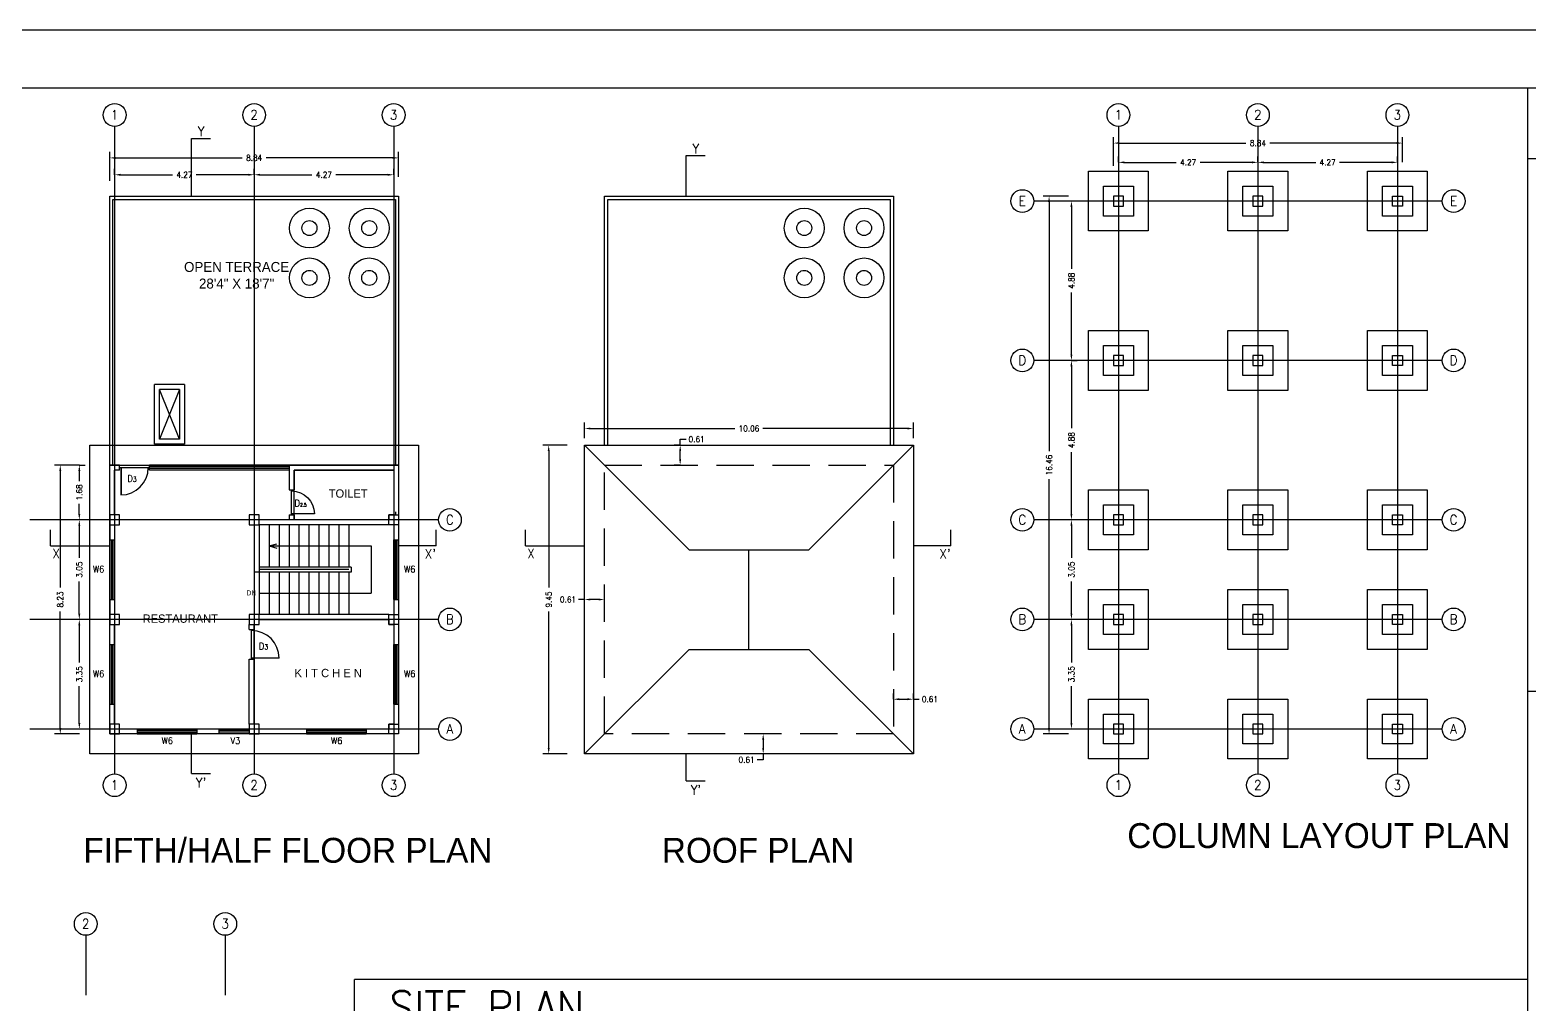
# Model space of a CAD drawing. Header units: metres. Extents: x 157 to 427, y 20 to 106.
# Drawn here: x 287.87 to 333.71, y 75.85 to 105.63 of the extents above; entities that cross this region are included whole.
import ezdxf

# ---------------------------------------------------------------- set-up
doc = ezdxf.new("R2010")
doc.units = ezdxf.units.M
doc.header["$MEASUREMENT"] = 0
doc.linetypes.add('DASHED', pattern=[19.05, 12.7, -6.35])
for name, color, linetype in [('BLK_1_FLR_5_BLT_UP_AREA', 7, 'Continuous'), ('BLK_1_FLR_5_CHAJJA', 6, 'Continuous'), ('BLK_1_FLR_5_KITCHEN', 163, 'Continuous'), ('BLK_1_FLR_5_WC', 213, 'Continuous')]:
    doc.layers.add(name, color=color, linetype=linetype)
doc.styles.add('(B)SITE DIMENSION', font='GOTHIC.TTF', dxfattribs={"height": 18})
doc.styles.add('S3', font='arial.ttf', dxfattribs={"height": 225})
doc.styles.get("Standard").update_dxf_attribs({"font": 'standard'})
doc.dimstyles.new('STANDARD$0', dxfattribs={"dimscale": 100, "dimtxt": 2.5, "dimasz": 1.6, "dimexe": 2, "dimexo": 1, "dimgap": 1.5, "dimtad": 1, "dimdec": 0, "dimzin": 0, "dimdsep": 46, "dimtxsty": 'S3', "dimblk1": 'OBLIQUE', "dimblk2": 'OBLIQUE', "dimsah": 1, "dimcen": 1, "dimdle": 2, "dimclrd": 9, "dimclre": 9, "dimclrt": 7, "dimadec": 0, "dimazin": 0, "dimtfac": 1, "dimtdec": 0, "dimtofl": 0, "dimtmove": 0, "dimatfit": 3, "dimldrblk": 'OBLIQUE', "dimfxl": 1, "dimtolj": 1, "dimtzin": 0, "dimarcsym": 0})

# ---------------------------------------------------------------- blocks, each defined once
blk = doc.blocks.new('*D28')
at = {"color": 0, "lineweight": -2}
for p, q in [((290.461, 101.197), (290.461, 101.377)), ((294.73, 101.197), (294.73, 101.377)), ((290.641, 101.197), (292.231, 101.197)), ((294.55, 101.197), (292.96, 101.197))]:
    blk.add_line(p, q, dxfattribs=at)
at = {"color": 0}
for points in [[(290.641, 101.227), (290.641, 101.167), (290.461, 101.197)], [(294.55, 101.227), (294.55, 101.167), (294.73, 101.197)]]:
    blk.add_solid(points, dxfattribs=at)
at = {"layer": 'Defpoints', "color": 0}
for p in [(290.461, 101.197, 0.017), (294.73, 101.197, 0.017), (294.73, 101.197)]:
    blk.add_point(p, dxfattribs=at)
at = {"color": 0, "insert": (292.595, 101.197), "char_height": 0.18, "attachment_point": 5}
blk.add_mtext('\\A1;4.27', dxfattribs=at)
blk = doc.blocks.new('*D29')
at = {"color": 0, "lineweight": -2}
for p, q in [((294.73, 101.197), (294.73, 101.377)), ((298.998, 101.197), (298.998, 101.377)), ((294.91, 101.197), (296.499, 101.197)), ((298.818, 101.197), (297.228, 101.197))]:
    blk.add_line(p, q, dxfattribs=at)
at = {"color": 0}
for points in [[(294.91, 101.227), (294.91, 101.167), (294.73, 101.197)], [(298.818, 101.227), (298.818, 101.167), (298.998, 101.197)]]:
    blk.add_solid(points, dxfattribs=at)
at = {"layer": 'Defpoints', "color": 0}
for p in [(294.73, 101.197, 0.017), (298.998, 101.197, 0.017), (298.998, 101.197)]:
    blk.add_point(p, dxfattribs=at)
at = {"color": 0, "insert": (296.864, 101.197), "char_height": 0.18, "attachment_point": 5}
blk.add_mtext('\\A1;4.27', dxfattribs=at)
blk = doc.blocks.new('*D27')
at = {"color": 0, "lineweight": -2}
for p, q in [((290.309, 101.014), (290.309, 101.894)), ((299.15, 101.132), (299.15, 101.894)), ((290.489, 101.714), (294.361, 101.714)), ((298.97, 101.714), (295.098, 101.714))]:
    blk.add_line(p, q, dxfattribs=at)
at = {"color": 0}
for points in [[(290.489, 101.744), (290.489, 101.684), (290.309, 101.714)], [(298.97, 101.744), (298.97, 101.684), (299.15, 101.714)]]:
    blk.add_solid(points, dxfattribs=at)
at = {"layer": 'Defpoints', "color": 0}
for p in [(299.15, 101.714), (290.309, 100.951), (299.15, 101.069)]:
    blk.add_point(p, dxfattribs=at)
at = {"color": 0, "insert": (294.73, 101.714), "char_height": 0.18, "attachment_point": 5}
blk.add_mtext('\\A1;8.84', dxfattribs=at)
blk = doc.blocks.new('*D32')
at = {"color": 0, "lineweight": -2}
for p, q in [((289.379, 87.587), (289.2, 87.587)), ((289.38, 87.407), (289.38, 86.274)), ((289.38, 84.413), (289.38, 85.546)), ((289.379, 84.233), (289.2, 84.233))]:
    blk.add_line(p, q, dxfattribs=at)
at = {"color": 0}
for points in [[(289.35, 87.407), (289.41, 87.407), (289.38, 87.587)], [(289.35, 84.413), (289.41, 84.413), (289.38, 84.233)]]:
    blk.add_solid(points, dxfattribs=at)
at = {"layer": 'Defpoints', "color": 0}
for p in [(289.38, 87.587, 0.017), (289.38, 87.587), (289.38, 84.233, 0.017)]:
    blk.add_point(p, dxfattribs=at)
at = {"color": 0, "insert": (289.38, 85.91), "char_height": 0.18, "attachment_point": 5, "rotation": 90}
blk.add_mtext('\\A1;3.35', dxfattribs=at)
blk = doc.blocks.new('*D30')
at = {"color": 0, "lineweight": -2}
for p, q in [((289.379, 90.636), (289.2, 90.636)), ((289.38, 90.456), (289.38, 89.476)), ((289.38, 87.767), (289.38, 88.747)), ((289.379, 87.587), (289.2, 87.587))]:
    blk.add_line(p, q, dxfattribs=at)
at = {"color": 0}
for points in [[(289.35, 90.456), (289.41, 90.456), (289.38, 90.636)], [(289.35, 87.767), (289.41, 87.767), (289.38, 87.587)]]:
    blk.add_solid(points, dxfattribs=at)
at = {"layer": 'Defpoints', "color": 0}
for p in [(289.38, 90.636, 0.017), (289.38, 90.636), (289.38, 87.587, 0.017)]:
    blk.add_point(p, dxfattribs=at)
at = {"color": 0, "insert": (289.38, 89.111), "char_height": 0.18, "attachment_point": 5, "rotation": 90}
blk.add_mtext('\\A1;3.05', dxfattribs=at)
blk = doc.blocks.new('*D33')
at = {"color": 0, "lineweight": -2}
for p, q in [((289.376, 92.313), (289.56, 92.313)), ((289.38, 92.133), (289.38, 91.821)), ((289.38, 90.816), (289.38, 91.127)), ((289.379, 90.636), (289.2, 90.636))]:
    blk.add_line(p, q, dxfattribs=at)
at = {"color": 0}
for points in [[(289.35, 92.133), (289.41, 92.133), (289.38, 92.313)], [(289.35, 90.816), (289.41, 90.816), (289.38, 90.636)]]:
    blk.add_solid(points, dxfattribs=at)
at = {"layer": 'Defpoints', "color": 0}
for p in [(289.314, 92.313, 0.017), (289.38, 92.313), (289.38, 90.636, 0.017)]:
    blk.add_point(p, dxfattribs=at)
at = {"color": 0, "insert": (289.38, 91.474), "char_height": 0.18, "attachment_point": 5, "rotation": 90}
blk.add_mtext('\\A1;1.68', dxfattribs=at)
blk = doc.blocks.new('*D31')
at = {"color": 0, "lineweight": -2}
for p, q in [((289.39, 92.313), (288.617, 92.313)), ((288.797, 92.133), (288.797, 88.561)), ((288.797, 84.261), (288.797, 87.832)), ((289.39, 84.081), (288.617, 84.081))]:
    blk.add_line(p, q, dxfattribs=at)
at = {"color": 0}
for points in [[(288.767, 92.133), (288.827, 92.133), (288.797, 92.313)], [(288.767, 84.261), (288.827, 84.261), (288.797, 84.081)]]:
    blk.add_solid(points, dxfattribs=at)
at = {"layer": 'Defpoints', "color": 0}
for p in [(289.452, 92.313, 0.017), (288.797, 84.081), (289.452, 84.081, 0.017)]:
    blk.add_point(p, dxfattribs=at)
at = {"color": 0, "insert": (288.797, 88.197), "char_height": 0.18, "attachment_point": 5, "rotation": 90}
blk.add_mtext('\\A1;8.23', dxfattribs=at)
blk = doc.blocks.new('*D34')
at = {"color": 0, "lineweight": -2}
for p, q in [((307.764, 92.922), (307.764, 93.102)), ((307.764, 93.102), (307.944, 93.102)), ((307.763, 92.922), (307.584, 92.922)), ((307.764, 92.493), (307.764, 92.742)), ((307.763, 92.313), (307.584, 92.313))]:
    blk.add_line(p, q, dxfattribs=at)
at = {"color": 0}
for points in [[(307.734, 92.742), (307.794, 92.742), (307.764, 92.922)], [(307.734, 92.493), (307.794, 92.493), (307.764, 92.313)]]:
    blk.add_solid(points, dxfattribs=at)
at = {"layer": 'Defpoints', "color": 0}
for p in [(307.764, 92.922, 0.017), (307.764, 92.922), (307.764, 92.313, 0.017)]:
    blk.add_point(p, dxfattribs=at)
at = {"color": 0, "insert": (308.269, 93.102), "char_height": 0.18, "attachment_point": 5}
blk.add_mtext('\\A1;0.61', dxfattribs=at)
blk = doc.blocks.new('*D35')
at = {"color": 0, "lineweight": -2}
for p, q in [((304.838, 88.197), (304.658, 88.197)), ((304.838, 88.198), (304.838, 88.377)), ((305.267, 88.197), (305.018, 88.197)), ((305.447, 88.198), (305.447, 88.377))]:
    blk.add_line(p, q, dxfattribs=at)
at = {"color": 0}
for points in [[(305.018, 88.227), (305.018, 88.167), (304.838, 88.197)], [(305.267, 88.227), (305.267, 88.167), (305.447, 88.197)]]:
    blk.add_solid(points, dxfattribs=at)
at = {"layer": 'Defpoints', "color": 0}
for p in [(304.838, 88.197, 0.017), (304.838, 88.197), (305.447, 88.197, 0.017)]:
    blk.add_point(p, dxfattribs=at)
at = {"color": 0, "insert": (304.332, 88.197), "char_height": 0.18, "attachment_point": 5}
blk.add_mtext('\\A1;0.61', dxfattribs=at)
blk = doc.blocks.new('*D36')
at = {"color": 0, "lineweight": -2}
for p, q in [((310.303, 84.081), (310.124, 84.081)), ((310.304, 83.901), (310.304, 83.651)), ((310.303, 83.471), (310.124, 83.471)), ((310.304, 83.471), (310.304, 83.291)), ((310.304, 83.291), (310.124, 83.291))]:
    blk.add_line(p, q, dxfattribs=at)
at = {"color": 0}
for points in [[(310.274, 83.901), (310.334, 83.901), (310.304, 84.081)], [(310.274, 83.651), (310.334, 83.651), (310.304, 83.471)]]:
    blk.add_solid(points, dxfattribs=at)
at = {"layer": 'Defpoints', "color": 0}
for p in [(310.304, 84.081, 0.017), (310.304, 83.471, 0.017), (310.304, 83.471)]:
    blk.add_point(p, dxfattribs=at)
at = {"color": 0, "insert": (309.798, 83.291), "char_height": 0.18, "attachment_point": 5}
blk.add_mtext('\\A1;0.61', dxfattribs=at)
blk = doc.blocks.new('*D37')
at = {"color": 0, "lineweight": -2}
for p, q in [((314.289, 85.146), (314.289, 85.325)), ((314.899, 85.146), (314.899, 85.325)), ((314.469, 85.145), (314.719, 85.145)), ((314.899, 85.145), (315.079, 85.145))]:
    blk.add_line(p, q, dxfattribs=at)
at = {"color": 0}
for points in [[(314.469, 85.175), (314.469, 85.115), (314.289, 85.145)], [(314.719, 85.175), (314.719, 85.115), (314.899, 85.145)]]:
    blk.add_solid(points, dxfattribs=at)
at = {"layer": 'Defpoints', "color": 0}
for p in [(314.289, 85.145, 0.017), (314.899, 85.145, 0.017), (314.899, 85.145)]:
    blk.add_point(p, dxfattribs=at)
at = {"color": 0, "insert": (315.404, 85.145), "char_height": 0.18, "attachment_point": 5}
blk.add_mtext('\\A1;0.61', dxfattribs=at)
blk = doc.blocks.new('*D38')
at = {"color": 0, "lineweight": -2}
for p, q in [((304.308, 92.922), (303.561, 92.922)), ((303.741, 92.742), (303.741, 88.561)), ((303.741, 83.651), (303.741, 87.832)), ((304.308, 83.471), (303.561, 83.471))]:
    blk.add_line(p, q, dxfattribs=at)
at = {"color": 0}
for points in [[(303.711, 92.742), (303.771, 92.742), (303.741, 92.922)], [(303.711, 83.651), (303.771, 83.651), (303.741, 83.471)]]:
    blk.add_solid(points, dxfattribs=at)
at = {"layer": 'Defpoints', "color": 0}
for p in [(303.741, 92.922), (304.371, 92.922), (304.371, 83.471)]:
    blk.add_point(p, dxfattribs=at)
at = {"color": 0, "insert": (303.741, 88.197), "char_height": 0.18, "attachment_point": 5, "rotation": 90}
blk.add_mtext('\\A1;9.45', dxfattribs=at)
blk = doc.blocks.new('*D39')
at = {"color": 0, "lineweight": -2}
for p, q in [((304.838, 93.138), (304.838, 93.611)), ((314.899, 93.138), (314.899, 93.611)), ((305.018, 93.431), (309.44, 93.431)), ((314.719, 93.431), (310.297, 93.431))]:
    blk.add_line(p, q, dxfattribs=at)
at = {"color": 0}
for points in [[(305.018, 93.461), (305.018, 93.401), (304.838, 93.431)], [(314.719, 93.461), (314.719, 93.401), (314.899, 93.431)]]:
    blk.add_solid(points, dxfattribs=at)
at = {"layer": 'Defpoints', "color": 0}
for p in [(304.838, 93.431), (304.838, 93.075, 0.017), (314.899, 93.075, 0.017)]:
    blk.add_point(p, dxfattribs=at)
at = {"color": 0, "insert": (309.868, 93.431), "char_height": 0.18, "attachment_point": 5}
blk.add_mtext('\\A1;10.06', dxfattribs=at)
blk = doc.blocks.new('*D42')
at = {"color": 0, "lineweight": -2}
for p, q in [((319.735, 87.587), (319.555, 87.587)), ((319.735, 87.407), (319.735, 86.274)), ((319.735, 84.413), (319.735, 85.546)), ((319.735, 84.233), (319.555, 84.233))]:
    blk.add_line(p, q, dxfattribs=at)
at = {"color": 0}
for points in [[(319.705, 87.407), (319.765, 87.407), (319.735, 87.587)], [(319.705, 84.413), (319.765, 84.413), (319.735, 84.233)]]:
    blk.add_solid(points, dxfattribs=at)
at = {"layer": 'Defpoints', "color": 0}
for p in [(319.735, 87.587, 0.017), (319.735, 87.587), (319.735, 84.233, 0.017)]:
    blk.add_point(p, dxfattribs=at)
at = {"color": 0, "insert": (319.735, 85.91), "char_height": 0.18, "attachment_point": 5, "rotation": 90}
blk.add_mtext('\\A1;3.35', dxfattribs=at)
blk = doc.blocks.new('*D40')
at = {"color": 0, "lineweight": -2}
for p, q in [((319.735, 90.636), (319.555, 90.636)), ((319.735, 90.456), (319.735, 89.476)), ((319.735, 87.767), (319.735, 88.747)), ((319.735, 87.587), (319.555, 87.587))]:
    blk.add_line(p, q, dxfattribs=at)
at = {"color": 0}
for points in [[(319.705, 90.456), (319.765, 90.456), (319.735, 90.636)], [(319.705, 87.767), (319.765, 87.767), (319.735, 87.587)]]:
    blk.add_solid(points, dxfattribs=at)
at = {"layer": 'Defpoints', "color": 0}
for p in [(319.735, 90.636, 0.017), (319.735, 90.636), (319.735, 87.587, 0.017)]:
    blk.add_point(p, dxfattribs=at)
at = {"color": 0, "insert": (319.735, 89.111), "char_height": 0.18, "attachment_point": 5, "rotation": 90}
blk.add_mtext('\\A1;3.05', dxfattribs=at)
blk = doc.blocks.new('*D46')
at = {"color": 0, "lineweight": -2}
for p, q in [((319.731, 95.514), (319.915, 95.514)), ((319.735, 95.334), (319.735, 93.439)), ((319.735, 90.816), (319.735, 92.711)), ((319.735, 90.636), (319.555, 90.636))]:
    blk.add_line(p, q, dxfattribs=at)
at = {"color": 0}
for points in [[(319.705, 95.334), (319.765, 95.334), (319.735, 95.514)], [(319.705, 90.816), (319.765, 90.816), (319.735, 90.636)]]:
    blk.add_solid(points, dxfattribs=at)
at = {"layer": 'Defpoints', "color": 0}
for p in [(319.669, 95.514, 0.017), (319.735, 95.514), (319.735, 90.636, 0.017)]:
    blk.add_point(p, dxfattribs=at)
at = {"color": 0, "insert": (319.735, 93.075), "char_height": 0.18, "attachment_point": 5, "rotation": 90}
blk.add_mtext('\\A1;4.88', dxfattribs=at)
blk = doc.blocks.new('*D47')
at = {"color": 0, "lineweight": -2}
for p, q in [((319.745, 100.392), (319.555, 100.392)), ((319.735, 100.212), (319.735, 98.317)), ((319.735, 95.694), (319.735, 97.589)), ((319.731, 95.514), (319.915, 95.514))]:
    blk.add_line(p, q, dxfattribs=at)
at = {"color": 0}
for points in [[(319.705, 100.212), (319.765, 100.212), (319.735, 100.392)], [(319.705, 95.694), (319.765, 95.694), (319.735, 95.514)]]:
    blk.add_solid(points, dxfattribs=at)
at = {"layer": 'Defpoints', "color": 0}
for p in [(319.735, 100.392), (319.807, 100.392, 0.017), (319.669, 95.514, 0.017)]:
    blk.add_point(p, dxfattribs=at)
at = {"color": 0, "insert": (319.735, 97.953), "char_height": 0.18, "attachment_point": 5, "rotation": 90}
blk.add_mtext('\\A1;4.88', dxfattribs=at)
blk = doc.blocks.new('*D41')
at = {"color": 0, "lineweight": -2}
for p, q in [((319.643, 100.544), (318.871, 100.544)), ((319.051, 100.364), (319.051, 92.741)), ((319.051, 84.261), (319.051, 91.884)), ((319.643, 84.081), (318.871, 84.081))]:
    blk.add_line(p, q, dxfattribs=at)
at = {"color": 0}
for points in [[(319.021, 100.364), (319.081, 100.364), (319.051, 100.544)], [(319.021, 84.261), (319.081, 84.261), (319.051, 84.081)]]:
    blk.add_solid(points, dxfattribs=at)
at = {"layer": 'Defpoints', "color": 0}
for p in [(319.706, 100.544, 0.017), (319.051, 84.081), (319.706, 84.081, 0.017)]:
    blk.add_point(p, dxfattribs=at)
at = {"color": 0, "insert": (319.051, 92.313), "char_height": 0.18, "attachment_point": 5, "rotation": 90}
blk.add_mtext('\\A1;16.46', dxfattribs=at)
blk = doc.blocks.new('*D43')
at = {"color": 0, "lineweight": -2}
for p, q in [((321.172, 101.578), (321.172, 101.757)), ((325.44, 101.578), (325.44, 101.757)), ((321.352, 101.577), (322.942, 101.577)), ((325.26, 101.577), (323.67, 101.577))]:
    blk.add_line(p, q, dxfattribs=at)
at = {"color": 0}
for points in [[(321.352, 101.607), (321.352, 101.547), (321.172, 101.577)], [(325.26, 101.607), (325.26, 101.547), (325.44, 101.577)]]:
    blk.add_solid(points, dxfattribs=at)
at = {"layer": 'Defpoints', "color": 0}
for p in [(321.172, 101.577, 0.017), (325.44, 101.577, 0.017), (325.44, 101.577)]:
    blk.add_point(p, dxfattribs=at)
at = {"color": 0, "insert": (323.306, 101.577), "char_height": 0.18, "attachment_point": 5}
blk.add_mtext('\\A1;4.27', dxfattribs=at)
blk = doc.blocks.new('*D44')
at = {"color": 0, "lineweight": -2}
for p, q in [((325.44, 101.578), (325.44, 101.757)), ((329.708, 101.578), (329.708, 101.757)), ((325.62, 101.577), (327.21, 101.577)), ((329.528, 101.577), (327.938, 101.577))]:
    blk.add_line(p, q, dxfattribs=at)
at = {"color": 0}
for points in [[(325.62, 101.607), (325.62, 101.547), (325.44, 101.577)], [(329.528, 101.607), (329.528, 101.547), (329.708, 101.577)]]:
    blk.add_solid(points, dxfattribs=at)
at = {"layer": 'Defpoints', "color": 0}
for p in [(325.44, 101.577, 0.017), (329.708, 101.577, 0.017), (329.708, 101.577)]:
    blk.add_point(p, dxfattribs=at)
at = {"color": 0, "insert": (327.574, 101.577), "char_height": 0.18, "attachment_point": 5}
blk.add_mtext('\\A1;4.27', dxfattribs=at)
blk = doc.blocks.new('*D45')
at = {"color": 0, "lineweight": -2}
for p, q in [((321.019, 101.467), (321.019, 102.347)), ((329.861, 101.585), (329.861, 102.347)), ((321.199, 102.167), (325.071, 102.167)), ((329.681, 102.167), (325.809, 102.167))]:
    blk.add_line(p, q, dxfattribs=at)
at = {"color": 0}
for points in [[(321.199, 102.197), (321.199, 102.137), (321.019, 102.167)], [(329.681, 102.197), (329.681, 102.137), (329.861, 102.167)]]:
    blk.add_solid(points, dxfattribs=at)
at = {"layer": 'Defpoints', "color": 0}
for p in [(329.861, 102.167), (321.019, 101.405), (329.861, 101.523)]:
    blk.add_point(p, dxfattribs=at)
at = {"color": 0, "insert": (325.44, 102.167), "char_height": 0.18, "attachment_point": 5}
blk.add_mtext('\\A1;8.84', dxfattribs=at)

msp = doc.modelspace()

# ---------------------------------------------------------------- linework, layer by layer
at = {"ltscale": 2, "extrusion": (-0.009655, 0, 0.999953)}
for p, q in [((333.695, 22.193, -2.98), (333.695, 103.862, -2.98)), ((333.692, 85.392, -2.98), (358.968, 85.392, -2.98)), ((333.695, 76.564, -2.98), (297.799, 76.564, -2.98))]:
    msp.add_line(p, q, dxfattribs=at)
at = {"ltscale": 5}
for p, q in [((290.461, 102.678, 0.017), (290.461, 82.861, 0.017)), ((294.73, 102.678, 0.017), (294.73, 82.861, 0.017)), ((298.998, 102.678, 0.017), (298.998, 82.861, 0.017)), ((321.172, 102.678, 0.017), (321.172, 82.861, 0.017)), ((325.44, 102.678, 0.017), (325.44, 82.861, 0.017)), ((329.708, 102.678, 0.017), (329.708, 82.861, 0.017)), ((331.08, 100.392, 0.017), (318.58, 100.392, 0.017)), ((331.08, 95.514, 0.017), (318.58, 95.514, 0.017)), ((300.37, 90.636, 0.017), (287.87, 90.636, 0.017)), ((331.08, 90.636, 0.017), (318.58, 90.636, 0.017)), ((300.37, 87.587, 0.017), (287.87, 87.587, 0.017)), ((331.08, 87.587, 0.017), (318.58, 87.587, 0.017)), ((300.37, 84.233, 0.017), (287.87, 84.233, 0.017)), ((331.08, 84.233, 0.017), (318.58, 84.233, 0.017)), ((289.576, 77.92, -2.98), (289.576, 76.09, -2.98)), ((293.844, 77.92, -2.98), (293.844, 76.09, -2.98))]:
    msp.add_line(p, q, dxfattribs=at)
for p, q in [((292.808, 100.544, 0.017), (292.808, 102.312, 0.017)), ((292.808, 102.312, 0.017), (293.389, 102.312, 0.017)), ((307.946, 100.544, 0.017), (307.946, 101.782, 0.017)), ((307.946, 101.782, 0.017), (308.528, 101.782, 0.017)), ((290.309, 100.544, 0.017), (299.15, 100.544, 0.017)), ((290.309, 92.313, 0.017), (290.309, 100.544, 0.017)), ((290.41, 100.443, 0.017), (299.049, 100.443, 0.017)), ((290.41, 92.313, 0.017), (290.41, 100.443, 0.017)), ((299.049, 100.443, 0.017), (299.049, 92.313, 0.017)), ((299.15, 100.544, 0.017), (299.15, 92.313, 0.017)), ((305.447, 100.544, 0.017), (314.289, 100.544, 0.017)), ((305.447, 92.922, 0.017), (305.447, 100.544, 0.017)), ((305.549, 100.443, 0.017), (314.187, 100.443, 0.017)), ((305.549, 92.922, 0.017), (305.549, 100.443, 0.017)), ((314.187, 100.443, 0.017), (314.187, 92.922, 0.017)), ((314.289, 100.544, 0.017), (314.289, 92.922, 0.017)), ((292.595, 94.777, 0.017), (291.681, 94.777, 0.017)), ((291.681, 92.948, 0.017), (291.681, 94.777, 0.017)), ((292.443, 94.625, 0.017), (291.833, 94.625, 0.017)), ((291.833, 93.1, 0.017), (291.833, 94.625, 0.017)), ((292.443, 94.625, 0.017), (291.833, 93.1, 0.017)), ((292.443, 93.1, 0.017), (291.833, 94.625, 0.017)), ((292.443, 94.625, 0.017), (292.443, 93.1, 0.017)), ((292.595, 94.777, 0.017), (292.595, 92.948, 0.017)), ((292.443, 93.1, 0.017), (291.833, 93.1, 0.017)), ((292.595, 92.948, 0.017), (291.681, 92.948, 0.017)), ((304.838, 92.922, 0.017), (308.039, 89.721, 0.017)), ((314.899, 92.922, 0.017), (311.697, 89.721, 0.017)), ((290.309, 90.788, 0.017), (290.309, 92.313, 0.017)), ((290.614, 92.313, 0.017), (290.309, 92.313, 0.017)), ((290.461, 90.788, 0.017), (290.461, 92.16, 0.017)), ((290.614, 92.16, 0.017), (290.461, 92.16, 0.017)), ((290.614, 92.16, 0.017), (290.614, 92.313, 0.017)), ((290.614, 92.236, 0.017), (291.528, 92.236, 0.017)), ((290.652, 92.236, 0.017), (290.652, 91.398, 0.017)), ((290.665, 92.236, 0.017), (290.665, 91.398, 0.017)), ((291.528, 92.16, 0.017), (291.528, 92.313, 0.017)), ((295.797, 92.313, 0.017), (291.528, 92.313, 0.017)), ((295.797, 92.262, 0.017), (291.528, 92.262, 0.017)), ((295.797, 92.211, 0.017), (291.528, 92.211, 0.017)), ((295.797, 92.16, 0.017), (291.528, 92.16, 0.017)), ((295.797, 92.313, 0.017), (295.797, 91.55, 0.017)), ((299.15, 92.313, 0.017), (295.797, 92.313, 0.017)), ((295.949, 92.16, 0.017), (295.949, 91.55, 0.017)), ((298.998, 92.16, 0.017), (295.949, 92.16, 0.017)), ((298.998, 92.16, 0.017), (298.998, 90.788, 0.017)), ((299.15, 92.313, 0.017), (299.15, 90.788, 0.017)), ((295.797, 91.55, 0.017), (295.949, 91.55, 0.017)), ((295.873, 90.788, 0.017), (295.873, 91.55, 0.017)), ((295.797, 90.788, 0.017), (295.797, 90.636, 0.017)), ((295.797, 90.788, 0.017), (295.949, 90.788, 0.017)), ((296.572, 90.82, 0.017), (295.873, 90.82, 0.017)), ((295.949, 90.788, 0.017), (295.949, 90.636, 0.017)), ((299.049, 90.884, 0.017), (299.049, 90.788, 0.017)), ((288.502, 89.835, 0.017), (288.502, 90.332, 0.017)), ((290.309, 90.483, 0.017), (290.309, 90.026, 0.017)), ((290.461, 90.483, 0.017), (290.461, 90.026, 0.017)), ((294.73, 90.483, 0.017), (294.73, 89.035, 0.017)), ((295.797, 90.636, 0.017), (294.882, 90.636, 0.017)), ((298.845, 90.483, 0.017), (294.882, 90.483, 0.017)), ((294.882, 90.483, 0.017), (294.882, 89.035, 0.017)), ((295.187, 90.483, 0.017), (295.187, 89.188, 0.017)), ((295.492, 90.483, 0.017), (295.492, 89.188, 0.017)), ((295.797, 90.483, 0.017), (295.797, 89.188, 0.017)), ((298.845, 90.636, 0.017), (295.949, 90.636, 0.017)), ((296.101, 90.483, 0.017), (296.101, 89.188, 0.017)), ((296.406, 90.483, 0.017), (296.406, 89.188, 0.017)), ((296.711, 90.483, 0.017), (296.711, 89.188, 0.017)), ((297.016, 90.483, 0.017), (297.016, 89.188, 0.017)), ((297.321, 90.483, 0.017), (297.321, 89.188, 0.017)), ((297.626, 90.483, 0.017), (297.626, 89.188, 0.017)), ((298.998, 90.483, 0.017), (298.998, 90.026, 0.017)), ((299.15, 90.483, 0.017), (299.15, 90.026, 0.017)), ((300.294, 89.835, 0.017), (300.294, 90.332, 0.017)), ((303.031, 89.835, 0.017), (303.031, 90.332, 0.017)), ((316.042, 89.835, 0.017), (316.042, 90.332, 0.017)), ((290.309, 90.026, 0.017), (290.461, 90.026, 0.017)), ((290.309, 88.197, 0.017), (290.309, 90.026, 0.017)), ((290.36, 88.197, 0.017), (290.36, 90.026, 0.017)), ((290.41, 88.197, 0.017), (290.41, 90.026, 0.017)), ((290.461, 88.197, 0.017), (290.461, 90.026, 0.017)), ((295.187, 89.835, 0.017), (295.423, 89.898, 0.017)), ((298.998, 90.026, 0.017), (299.15, 90.026, 0.017)), ((298.998, 88.197, 0.017), (298.998, 90.026, 0.017)), ((299.049, 88.197, 0.017), (299.049, 90.026, 0.017)), ((299.099, 88.197, 0.017), (299.099, 90.026, 0.017)), ((299.15, 88.197, 0.017), (299.15, 90.026, 0.017)), ((288.502, 89.835, 0.017), (290.309, 89.835, 0.017)), ((295.187, 89.835, 0.017), (298.312, 89.835, 0.017)), ((295.187, 89.835, 0.017), (295.423, 89.773, 0.017)), ((298.312, 89.835, 0.017), (298.312, 88.387, 0.017)), ((300.294, 89.835, 0.017), (299.15, 89.835, 0.017)), ((303.031, 89.835, 0.017), (304.838, 89.835, 0.017)), ((308.039, 89.721, 0.017), (311.697, 89.721, 0.017)), ((309.868, 86.672, 0.017), (309.868, 89.721, 0.017)), ((316.042, 89.835, 0.017), (314.899, 89.835, 0.017)), ((294.882, 89.035, 0.017), (294.73, 89.035, 0.017)), ((297.702, 89.188, 0.017), (294.882, 89.188, 0.017)), ((297.626, 89.111, 0.017), (294.882, 89.111, 0.017)), ((294.882, 89.035, 0.017), (294.882, 87.739, 0.017)), ((297.702, 89.035, 0.017), (294.882, 89.035, 0.017)), ((295.187, 89.035, 0.017), (295.187, 87.739, 0.017)), ((295.492, 89.035, 0.017), (295.492, 87.739, 0.017)), ((295.797, 89.035, 0.017), (295.797, 87.739, 0.017)), ((296.101, 89.035, 0.017), (296.101, 87.739, 0.017)), ((296.406, 89.035, 0.017), (296.406, 87.739, 0.017)), ((296.711, 89.035, 0.017), (296.711, 87.739, 0.017)), ((297.016, 89.035, 0.017), (297.016, 87.739, 0.017)), ((297.321, 89.035, 0.017), (297.321, 87.739, 0.017)), ((297.626, 89.035, 0.017), (297.626, 87.739, 0.017)), ((297.702, 89.188, 0.017), (297.702, 89.035, 0.017)), ((290.309, 88.197, 0.017), (290.309, 87.739, 0.017)), ((290.309, 88.197, 0.017), (290.461, 88.197, 0.017)), ((290.461, 88.197, 0.017), (290.461, 87.739, 0.017)), ((294.882, 88.387, 0.017), (298.312, 88.387, 0.017)), ((298.998, 88.197, 0.017), (298.998, 87.739, 0.017)), ((298.998, 88.197, 0.017), (299.15, 88.197, 0.017)), ((299.15, 88.197, 0.017), (299.15, 87.739, 0.017)), ((298.845, 87.739, 0.017), (294.882, 87.739, 0.017)), ((298.845, 87.587, 0.017), (294.882, 87.587, 0.017)), ((290.309, 86.825, 0.017), (290.309, 87.435, 0.017)), ((290.461, 86.825, 0.017), (290.461, 87.435, 0.017)), ((294.577, 87.282, 0.017), (294.577, 87.435, 0.017)), ((294.577, 87.282, 0.017), (294.73, 87.282, 0.017)), ((294.653, 86.367, 0.017), (294.653, 87.282, 0.017)), ((294.73, 87.282, 0.017), (294.73, 87.435, 0.017)), ((298.998, 87.435, 0.017), (298.998, 86.825, 0.017)), ((299.15, 87.435, 0.017), (299.15, 86.825, 0.017)), ((290.309, 86.825, 0.017), (290.461, 86.825, 0.017)), ((290.309, 84.996, 0.017), (290.309, 86.825, 0.017)), ((290.36, 84.996, 0.017), (290.36, 86.825, 0.017)), ((290.41, 84.996, 0.017), (290.41, 86.825, 0.017)), ((290.461, 84.996, 0.017), (290.461, 86.825, 0.017)), ((298.998, 86.825, 0.017), (299.15, 86.825, 0.017)), ((298.998, 84.996, 0.017), (298.998, 86.825, 0.017)), ((299.049, 84.996, 0.017), (299.049, 86.825, 0.017)), ((299.099, 84.996, 0.017), (299.099, 86.825, 0.017)), ((299.15, 84.996, 0.017), (299.15, 86.825, 0.017)), ((304.838, 83.471, 0.017), (308.039, 86.672, 0.017)), ((308.039, 86.672, 0.017), (311.697, 86.672, 0.017)), ((314.899, 83.471, 0.017), (311.697, 86.672, 0.017)), ((294.577, 84.386, 0.017), (294.577, 86.367, 0.017)), ((294.577, 86.367, 0.017), (294.73, 86.367, 0.017)), ((295.492, 86.406, 0.017), (294.653, 86.406, 0.017)), ((294.73, 84.386, 0.017), (294.73, 86.367, 0.017)), ((290.309, 84.386, 0.017), (290.309, 84.996, 0.017)), ((290.309, 84.996, 0.017), (290.461, 84.996, 0.017)), ((290.461, 84.386, 0.017), (290.461, 84.996, 0.017)), ((298.998, 84.996, 0.017), (298.998, 84.386, 0.017)), ((298.998, 84.996, 0.017), (299.15, 84.996, 0.017)), ((299.15, 84.996, 0.017), (299.15, 84.386, 0.017)), ((291.147, 84.233, 0.017), (290.614, 84.233, 0.017)), ((291.147, 84.081, 0.017), (290.614, 84.081, 0.017)), ((291.147, 84.233, 0.017), (291.147, 84.081, 0.017)), ((291.147, 84.233, 0.017), (292.976, 84.233, 0.017)), ((291.147, 84.183, 0.017), (292.976, 84.183, 0.017)), ((291.147, 84.132, 0.017), (292.976, 84.132, 0.017)), ((291.147, 84.081, 0.017), (292.976, 84.081, 0.017)), ((292.808, 82.872, 0.017), (292.808, 84.081, 0.017)), ((293.662, 84.233, 0.017), (292.976, 84.233, 0.017)), ((292.976, 84.233, 0.017), (292.976, 84.081, 0.017)), ((293.662, 84.081, 0.017), (292.976, 84.081, 0.017)), ((294.577, 84.233, 0.017), (293.662, 84.233, 0.017)), ((293.662, 84.081, 0.017), (293.662, 84.233, 0.017)), ((294.577, 84.183, 0.017), (293.662, 84.183, 0.017)), ((294.577, 84.132, 0.017), (293.662, 84.132, 0.017)), ((294.577, 84.081, 0.017), (293.662, 84.081, 0.017)), ((296.33, 84.233, 0.017), (294.882, 84.233, 0.017)), ((296.33, 84.081, 0.017), (294.882, 84.081, 0.017)), ((296.33, 84.233, 0.017), (296.33, 84.081, 0.017)), ((296.33, 84.233, 0.017), (298.159, 84.233, 0.017)), ((296.33, 84.183, 0.017), (298.159, 84.183, 0.017)), ((296.33, 84.132, 0.017), (298.159, 84.132, 0.017)), ((296.33, 84.081, 0.017), (298.159, 84.081, 0.017)), ((298.845, 84.233, 0.017), (298.159, 84.233, 0.017)), ((298.159, 84.233, 0.017), (298.159, 84.081, 0.017)), ((298.845, 84.081, 0.017), (298.159, 84.081, 0.017)), ((307.946, 82.648, 0.017), (307.946, 83.471, 0.017)), ((292.808, 82.872, 0.017), (293.389, 82.872, 0.017)), ((307.946, 82.648, 0.017), (308.528, 82.648, 0.017)), ((297.799, 22.193, 6.41), (297.799, 76.564, 6.41))]:
    msp.add_line(p, q)
at = {"ltscale": 2}
msp.add_line((333.695, 101.695, -2.98), (358.968, 101.695, -2.98), dxfattribs=at)
at = {"extrusion": (-0.009655, 0, 0.999953), "elevation": -2.419}
for points in [[(250.515, 105.629), (379.488, 105.629), (379.488, 20.425), (250.515, 20.425)], [(252.282, 103.862), (377.72, 103.862), (377.72, 22.193), (252.282, 22.193)]]:
    msp.add_lwpolyline(points, close=True, dxfattribs=at)
at = {"elevation": 0.017}
for points in [[(320.257, 101.307), (322.086, 101.307), (322.086, 99.477), (320.257, 99.477)], [(324.525, 101.307), (326.355, 101.307), (326.355, 99.477), (324.525, 99.477)], [(328.794, 101.307), (330.623, 101.307), (330.623, 99.477), (328.794, 99.477)], [(320.714, 100.849), (321.629, 100.849), (321.629, 99.935), (320.714, 99.935)], [(324.983, 100.849), (325.897, 100.849), (325.897, 99.935), (324.983, 99.935)], [(329.251, 100.849), (330.166, 100.849), (330.166, 99.935), (329.251, 99.935)], [(321.324, 100.544), (321.019, 100.544), (321.019, 100.239), (321.324, 100.239)], [(325.592, 100.544), (325.288, 100.544), (325.288, 100.239), (325.592, 100.239)], [(329.556, 100.544), (329.861, 100.544), (329.861, 100.239), (329.556, 100.239)], [(320.257, 96.428), (322.086, 96.428), (322.086, 94.599), (320.257, 94.599)], [(324.525, 96.428), (326.355, 96.428), (326.355, 94.599), (324.525, 94.599)], [(328.794, 96.428), (330.623, 96.428), (330.623, 94.599), (328.794, 94.599)], [(320.714, 95.971), (321.629, 95.971), (321.629, 95.057), (320.714, 95.057)], [(324.983, 95.971), (325.897, 95.971), (325.897, 95.057), (324.983, 95.057)], [(329.251, 95.971), (330.166, 95.971), (330.166, 95.057), (329.251, 95.057)], [(321.324, 95.666), (321.019, 95.666), (321.019, 95.361), (321.324, 95.361)], [(325.592, 95.666), (325.288, 95.666), (325.288, 95.361), (325.592, 95.361)], [(329.556, 95.666), (329.861, 95.666), (329.861, 95.361), (329.556, 95.361)], [(304.838, 92.922), (314.899, 92.922), (314.899, 83.471), (304.838, 83.471)], [(320.257, 91.55), (322.086, 91.55), (322.086, 89.721), (320.257, 89.721)], [(324.525, 91.55), (326.355, 91.55), (326.355, 89.721), (324.525, 89.721)], [(328.794, 91.55), (330.623, 91.55), (330.623, 89.721), (328.794, 89.721)], [(290.614, 90.788), (290.309, 90.788), (290.309, 90.483), (290.614, 90.483)], [(294.882, 90.788), (294.577, 90.788), (294.577, 90.483), (294.882, 90.483)], [(298.845, 90.788), (299.15, 90.788), (299.15, 90.483), (298.845, 90.483)], [(320.714, 91.093), (321.629, 91.093), (321.629, 90.178), (320.714, 90.178)], [(321.324, 90.788), (321.019, 90.788), (321.019, 90.483), (321.324, 90.483)], [(324.983, 91.093), (325.897, 91.093), (325.897, 90.178), (324.983, 90.178)], [(325.592, 90.788), (325.288, 90.788), (325.288, 90.483), (325.592, 90.483)], [(329.251, 91.093), (330.166, 91.093), (330.166, 90.178), (329.251, 90.178)], [(329.556, 90.788), (329.861, 90.788), (329.861, 90.483), (329.556, 90.483)], [(320.257, 88.502), (322.086, 88.502), (322.086, 86.672), (320.257, 86.672)], [(324.525, 88.502), (326.355, 88.502), (326.355, 86.672), (324.525, 86.672)], [(328.794, 88.502), (330.623, 88.502), (330.623, 86.672), (328.794, 86.672)], [(320.714, 88.044), (321.629, 88.044), (321.629, 87.13), (320.714, 87.13)], [(324.983, 88.044), (325.897, 88.044), (325.897, 87.13), (324.983, 87.13)], [(329.251, 88.044), (330.166, 88.044), (330.166, 87.13), (329.251, 87.13)], [(290.614, 87.739), (290.309, 87.739), (290.309, 87.435), (290.614, 87.435)], [(294.882, 87.739), (294.577, 87.739), (294.577, 87.435), (294.882, 87.435)], [(298.845, 87.739), (299.15, 87.739), (299.15, 87.435), (298.845, 87.435)], [(321.324, 87.739), (321.019, 87.739), (321.019, 87.435), (321.324, 87.435)], [(325.592, 87.739), (325.288, 87.739), (325.288, 87.435), (325.592, 87.435)], [(329.556, 87.739), (329.861, 87.739), (329.861, 87.435), (329.556, 87.435)], [(320.257, 85.148), (322.086, 85.148), (322.086, 83.319), (320.257, 83.319)], [(324.525, 85.148), (326.355, 85.148), (326.355, 83.319), (324.525, 83.319)], [(328.794, 85.148), (330.623, 85.148), (330.623, 83.319), (328.794, 83.319)], [(290.614, 84.386), (290.309, 84.386), (290.309, 84.081), (290.614, 84.081)], [(294.882, 84.386), (294.577, 84.386), (294.577, 84.081), (294.882, 84.081)], [(298.845, 84.386), (299.15, 84.386), (299.15, 84.081), (298.845, 84.081)], [(320.714, 84.691), (321.629, 84.691), (321.629, 83.776), (320.714, 83.776)], [(321.324, 84.386), (321.019, 84.386), (321.019, 84.081), (321.324, 84.081)], [(324.983, 84.691), (325.897, 84.691), (325.897, 83.776), (324.983, 83.776)], [(325.592, 84.386), (325.288, 84.386), (325.288, 84.081), (325.592, 84.081)], [(329.251, 84.691), (330.166, 84.691), (330.166, 83.776), (329.251, 83.776)], [(329.556, 84.386), (329.861, 84.386), (329.861, 84.081), (329.556, 84.081)]]:
    msp.add_lwpolyline(points, close=True, dxfattribs=at)
at = {"linetype": 'DASHED', "ltscale": 0.09, "elevation": 0.017}
msp.add_lwpolyline([(305.447, 92.313), (314.289, 92.313), (314.289, 84.081), (305.447, 84.081)], close=True, dxfattribs=at)
for centre, radius in [((290.461, 103.027, 0.017), 0.348), ((294.73, 103.027, 0.017), 0.348), ((298.998, 103.027, 0.017), 0.348), ((321.172, 103.027, 0.017), 0.348), ((325.44, 103.027, 0.017), 0.348), ((329.708, 103.027, 0.017), 0.348), ((318.232, 100.392, 0.017), 0.348), ((331.429, 100.392, 0.017), 0.348), ((296.421, 99.566, 0.017), 0.61), ((298.25, 99.566, 0.017), 0.61), ((311.56, 99.566, 0.017), 0.61), ((313.389, 99.566, 0.017), 0.61), ((296.421, 99.566, 0.017), 0.229), ((298.25, 99.566, 0.017), 0.229), ((311.56, 99.566, 0.017), 0.229), ((313.389, 99.566, 0.017), 0.229), ((296.421, 98.041, 0.017), 0.61), ((298.25, 98.041, 0.017), 0.61), ((311.56, 98.041, 0.017), 0.61), ((313.389, 98.041, 0.017), 0.61), ((296.421, 98.041, 0.017), 0.229), ((298.25, 98.041, 0.017), 0.229), ((311.56, 98.041, 0.017), 0.229), ((313.389, 98.041, 0.017), 0.229), ((318.232, 95.514, 0.017), 0.348), ((331.429, 95.514, 0.017), 0.348), ((300.718, 90.636, 0.017), 0.348), ((318.232, 90.636, 0.017), 0.348), ((331.429, 90.636, 0.017), 0.348), ((300.718, 87.587, 0.017), 0.348), ((318.232, 87.587, 0.017), 0.348), ((331.429, 87.587, 0.017), 0.348), ((300.718, 84.233, 0.017), 0.348), ((318.232, 84.233, 0.017), 0.348), ((331.429, 84.233, 0.017), 0.348), ((290.461, 82.513, 0.017), 0.348), ((294.73, 82.513, 0.017), 0.348), ((298.998, 82.513, 0.017), 0.348), ((321.172, 82.513, 0.017), 0.348), ((325.44, 82.513, 0.017), 0.348), ((329.708, 82.513, 0.017), 0.348), ((289.576, 78.268, -2.98), 0.348), ((293.844, 78.268, -2.98), 0.348)]:
    msp.add_circle(centre, radius)
for centre, start, end in [((290.652, 92.236, 0.017), 270, 0), ((294.653, 86.406, 0.017), 0, 90)]:
    msp.add_arc(centre, 0.838, start, end)
at = {"extrusion": (0, 0, -1)}
msp.add_ellipse((295.873, 90.82, 0.017), major_axis=(0.494, 0.494), ratio=1, start_param=5.497787, end_param=7.068583, dxfattribs=at)
at = {"layer": 'BLK_1_FLR_5_BLT_UP_AREA', "color": 7, "elevation": 0.017}
msp.add_lwpolyline([(290.309, 92.313), (299.15, 92.313), (299.15, 84.081), (290.309, 84.081)], close=True, dxfattribs=at)
at = {"layer": 'BLK_1_FLR_5_CHAJJA', "elevation": 0.017}
msp.add_lwpolyline([(289.699, 92.922), (299.76, 92.922), (299.76, 83.471), (289.699, 83.471)], close=True, dxfattribs=at)
at = {"layer": 'BLK_1_FLR_5_KITCHEN', "elevation": 0.017}
msp.add_lwpolyline([(294.882, 87.587), (298.845, 87.587), (298.845, 87.435), (298.998, 87.435), (298.998, 84.386), (298.845, 84.386), (298.845, 84.233), (294.882, 84.233), (294.882, 84.386), (294.73, 84.386), (294.73, 87.435), (294.882, 87.435)], close=True, dxfattribs=at)
at = {"layer": 'BLK_1_FLR_5_WC', "elevation": 0.017}
msp.add_lwpolyline([(295.949, 92.16), (298.998, 92.16), (298.998, 90.788), (298.845, 90.788), (298.845, 90.636), (295.949, 90.636)], close=True, dxfattribs=at)

# ---------------------------------------------------------------- texts
for s, insert, char_height, width, attachment_point in [('1', (290.459, 103.178, 0.017), 0.293, 3.21834, 2), ('2', (294.727, 103.178, 0.017), 0.293, 3.21834, 2), ('3', (298.996, 103.178, 0.017), 0.293, 3.21834, 2), ('1', (321.17, 103.178, 0.017), 0.293, 3.21834, 2), ('2', (325.438, 103.178, 0.017), 0.293, 3.21834, 2), ('3', (329.706, 103.178, 0.017), 0.293, 3.21834, 2), ('Y', (293.106, 102.67, 0.017), 0.293, 3.21834, 2), ('Y', (308.245, 102.14, 0.017), 0.293, 3.21834, 2), ('E', (318.23, 100.543, 0.017), 0.293, 3.21834, 2), ('E', (331.426, 100.543, 0.017), 0.293, 3.21834, 2), ('{\\fCentury Gothic|b0|i0|c0|p34;OPEN TERRACE\\P28\'4" X 18\'7"}', (294.193, 98.528, 0.017), 0.30488, 4.16857, 2), ('D', (318.23, 95.665, 0.017), 0.293, 3.21834, 2), ('D', (331.426, 95.665, 0.017), 0.293, 3.21834, 2), ('D{\\H0.75x;3}', (290.993, 91.8, 0.017), 0.20325, 2.23577, 8), ('D{\\H0.5x;2.5}', (296.15, 91.044, 6.41), 0.20325, 2.23577, 8), ('{\\fCentury Gothic|b0|i0|c0|p34;TOILET}', (297.607, 91.569, 0.017), 0.25407, 4.16857, 2), ('C', (300.716, 90.787, 0.017), 0.293, 3.21834, 2), ('C', (318.23, 90.787, 0.017), 0.293, 3.21834, 2), ('C', (331.426, 90.787, 0.017), 0.293, 3.21834, 2), ('X', (288.671, 89.753, 0.017), 0.293, 3.21834, 2), ("X'", (300.123, 89.741, 0.017), 0.2927, 3.21834, 2), ('X', (303.199, 89.753, 0.017), 0.293, 3.21834, 2), ("X'", (315.871, 89.741, 0.017), 0.2927, 3.21834, 2), ('W6', (289.971, 89.227, 0.017), 0.2033, 3.21834, 2), ('W6', (299.488, 89.227, 0.017), 0.2033, 3.21834, 2), ('{\\fCentury Gothic|b0|i0|c0|p34;DN}', (294.644, 88.476, 0.017), 0.15244, 4.16857, 2), ('{\\fCentury Gothic|b0|i0|c0|p34;RESTAURANT}', (292.468, 87.739, 0.017), 0.25407, 4.16857, 2), ('B', (300.716, 87.738, 0.017), 0.293, 3.21834, 2), ('B', (318.23, 87.738, 0.017), 0.293, 3.21834, 2), ('B', (331.426, 87.738, 0.017), 0.293, 3.21834, 2), ('D{\\H0.75x;3}', (295.017, 86.874, 0.017), 0.20325, 2.23577, 2), ('W6', (289.971, 86.026, 0.017), 0.2033, 3.21834, 2), ('{\\fCentury Gothic|b0|i0|c0|p34;K I T C H E N}', (296.994, 86.074, 0.017), 0.25407, 4.16857, 2), ('W6', (299.488, 86.026, 0.017), 0.2033, 3.21834, 2), ('A', (300.716, 84.384, 0.017), 0.293, 3.21834, 2), ('A', (318.23, 84.384, 0.017), 0.293, 3.21834, 2), ('A', (331.426, 84.384, 0.017), 0.293, 3.21834, 2), ('W6', (292.072, 83.978, 0.017), 0.2033, 3.21834, 2), ('V3', (294.156, 83.978, 0.017), 0.2033, 3.21834, 2), ('W6', (297.255, 83.978, 0.017), 0.2033, 3.21834, 2), ('1', (290.459, 82.664, 0.017), 0.293, 3.21834, 2), ("Y'", (293.106, 82.74, 0.017), 0.2927, 3.21834, 2), ('2', (294.727, 82.664, 0.017), 0.293, 3.21834, 2), ('3', (298.996, 82.664, 0.017), 0.293, 3.21834, 2), ("Y'", (308.245, 82.515, 0.017), 0.2927, 3.21834, 2), ('1', (321.17, 82.664, 0.017), 0.293, 3.21834, 2), ('2', (325.438, 82.664, 0.017), 0.293, 3.21834, 2), ('3', (329.706, 82.664, 0.017), 0.293, 3.21834, 2), ('2', (289.574, 78.419, -2.98), 0.293, 3.21834, 2), ('3', (293.842, 78.419, -2.98), 0.293, 3.21834, 2), ('SITE PLAN', (301.845, 75.726, -2.98), 0.9706, 56.18069, 5)]:
    msp.add_mtext(s, dxfattribs=dict(insert=insert, char_height=char_height, width=width, attachment_point=attachment_point))
at = {"char_height": 0.7622, "width": 21.72447, "attachment_point": 1, "style": '(B)SITE DIMENSION'}
for s, insert in [('{\\fCityBlueprint|b0|i0|c2|p2;COLUMN LAYOUT PLAN}', (321.443, 81.352, 0.017)), ('{\\fCityBlueprint|b0|i0|c2|p2;FIFTH/HALF FLOOR PLAN}', (289.504, 80.902, 6.41)), ('{\\fCityBlueprint|b0|i0|c2|p2;ROOF PLAN}', (307.205, 80.902, 6.41))]:
    msp.add_mtext(s, dxfattribs=dict(at, insert=insert))

# ---------------------------------------------------------------- dimensions: what is measured, and where the dimension line sits
for base, p1, p2, picture, middle in [((329.861, 102.167), (321.019, 101.405), (329.861, 101.523), '*D45', (325.44, 102.167)), ((299.15, 101.714), (290.309, 100.951), (299.15, 101.069), '*D27', (294.73, 101.714)), ((325.44, 101.577), (321.172, 101.577, 0.017), (325.44, 101.577, 0.017), '*D43', (323.306, 101.577)), ((329.708, 101.577), (325.44, 101.577, 0.017), (329.708, 101.577, 0.017), '*D44', (327.574, 101.577)), ((294.73, 101.197), (290.461, 101.197, 0.017), (294.73, 101.197, 0.017), '*D28', (292.595, 101.197)), ((298.998, 101.197), (294.73, 101.197, 0.017), (298.998, 101.197, 0.017), '*D29', (296.864, 101.197)), ((304.838, 93.431), (314.899, 93.075, 0.017), (304.838, 93.075, 0.017), '*D39', (309.868, 93.431)), ((304.838, 88.197), (305.447, 88.197, 0.017), (304.838, 88.197, 0.017), '*D35', (304.332, 88.197)), ((314.899, 85.145), (314.289, 85.145, 0.017), (314.899, 85.145, 0.017), '*D37', (315.404, 85.145))]:
    dim = msp.add_linear_dim(base=base, p1=p1, p2=p2, dimstyle='STANDARD$0', override={"dimscale": 1, "dimtxt": 0.18, "dimasz": 0.18, "dimexe": 0.18, "dimexo": 0.0625, "dimgap": 0.09, "dimtad": 0, "dimtoh": 1, "dimdec": 2, "dimtxsty": 'standard', "dimsah": 0, "dimcen": 0.09, "dimdle": 0, "dimclrd": 0, "dimclre": 0, "dimclrt": 0, "dimtdec": 4, "dimfxl": 7, "dimfxlon": 1})
    dim.commit()
    dim.dimension.update_dxf_attribs({"geometry": picture, "text_midpoint": middle})
for base, p1, p2, picture, middle in [((319.051, 84.081), (319.706, 100.544, 0.017), (319.706, 84.081, 0.017), '*D41', (319.051, 92.313)), ((319.735, 100.392), (319.669, 95.514, 0.017), (319.807, 100.392, 0.017), '*D47', (319.735, 97.953)), ((319.735, 95.514), (319.735, 90.636, 0.017), (319.669, 95.514, 0.017), '*D46', (319.735, 93.075)), ((307.764, 92.922), (307.764, 92.313, 0.017), (307.764, 92.922, 0.017), '*D34', (308.269, 93.102)), ((303.741, 92.922), (304.371, 83.471), (304.371, 92.922), '*D38', (303.741, 88.197)), ((288.797, 84.081), (289.452, 92.313, 0.017), (289.452, 84.081, 0.017), '*D31', (288.797, 88.197)), ((289.38, 92.313), (289.38, 90.636, 0.017), (289.314, 92.313, 0.017), '*D33', (289.38, 91.474)), ((289.38, 90.636), (289.38, 87.587, 0.017), (289.38, 90.636, 0.017), '*D30', (289.38, 89.111)), ((319.735, 90.636), (319.735, 87.587, 0.017), (319.735, 90.636, 0.017), '*D40', (319.735, 89.111)), ((289.38, 87.587), (289.38, 84.233, 0.017), (289.38, 87.587, 0.017), '*D32', (289.38, 85.91)), ((319.735, 87.587), (319.735, 84.233, 0.017), (319.735, 87.587, 0.017), '*D42', (319.735, 85.91)), ((310.304, 83.471), (310.304, 84.081, 0.017), (310.304, 83.471, 0.017), '*D36', (309.798, 83.291))]:
    dim = msp.add_linear_dim(base=base, p1=p1, p2=p2, angle=90, dimstyle='STANDARD$0', override={"dimscale": 1, "dimtxt": 0.18, "dimasz": 0.18, "dimexe": 0.18, "dimexo": 0.0625, "dimgap": 0.09, "dimtad": 0, "dimtoh": 1, "dimdec": 2, "dimtxsty": 'standard', "dimsah": 0, "dimcen": 0.09, "dimdle": 0, "dimclrd": 0, "dimclre": 0, "dimclrt": 0, "dimtdec": 4, "dimfxl": 7, "dimfxlon": 1})
    dim.commit()
    dim.dimension.update_dxf_attribs({"geometry": picture, "text_midpoint": middle})

doc.saveas('drawing.dxf')
